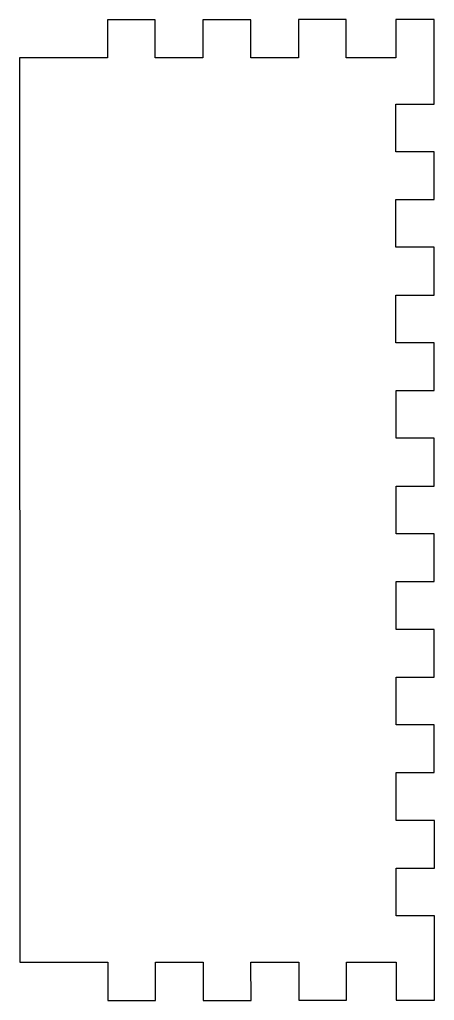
# Model space of a CAD drawing. Header units: millimetres. Extents: x -21 to 44, y -76 to 78.
import ezdxf

# ---------------------------------------------------------------- set-up
doc = ezdxf.new("R2010")
doc.units = ezdxf.units.MM
doc.layers.get('0').update_dxf_attribs({"linetype": 'CONTINUOUS'})

msp = doc.modelspace()

# ---------------------------------------------------------------- linework, layer by layer
msp.add_lwpolyline([(38.04, -24.87), (44.04, -24.87), (44.04, -17.37), (38.04, -17.37), (38.04, -9.87), (44.04, -9.87), (44.03, -2.37), (38.03, -2.37), (38.03, 5.13), (44.03, 5.13), (44.03, 12.63), (38.03, 12.63), (38.03, 20.13), (44.03, 20.13), (44.02, 27.63), (38.02, 27.63), (38.02, 35.13), (44.02, 35.13), (44.02, 42.63), (38.02, 42.63), (38.02, 50.13), (44.02, 50.13), (44.01, 57.63), (38.01, 57.63), (38.01, 65.13), (44.01, 65.13), (44.01, 78.38), (38.01, 78.38), (38.01, 72.38), (30.21, 72.38), (30.21, 78.38), (22.71, 78.38), (22.71, 72.38), (15.21, 72.37), (15.21, 78.37), (7.71, 78.37), (7.71, 72.37), (0.21, 72.37), (0.21, 78.37), (-7.29, 78.37), (-7.29, 72.37), (-21.09, 72.36), (-21.05, -69.64), (-7.25, -69.63), (-7.24, -75.63), (0.26, -75.63), (0.25, -69.63), (7.75, -69.63), (7.76, -75.63), (15.26, -75.63), (15.25, -69.63), (22.75, -69.62), (22.76, -75.62), (30.26, -75.62), (30.25, -69.62), (38.05, -69.62), (38.06, -75.62), (44.06, -75.62), (44.05, -62.37), (38.05, -62.37), (38.05, -54.87), (44.05, -54.87), (44.05, -47.37), (38.05, -47.37), (38.04, -39.87), (44.04, -39.87), (44.04, -32.37), (38.04, -32.37)], close=True)

doc.saveas('drawing.dxf')
